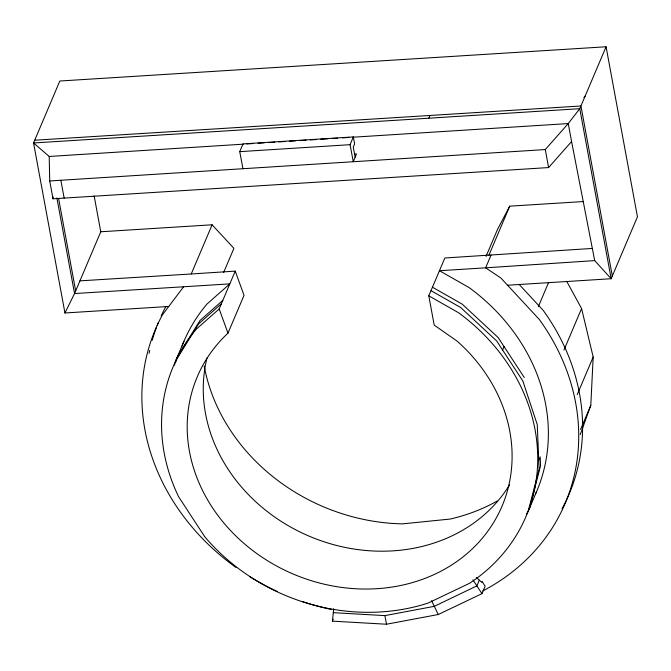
<?xml version="1.0" encoding="UTF-8"?>
<svg xmlns="http://www.w3.org/2000/svg" width="671" height="671" viewBox="0 0 671 671"><rect width="100%" height="100%" fill="white"/><g stroke="black" fill="none" stroke-linecap="round" stroke-linejoin="round"><path stroke-width="1.01" d="M580.239 434.615L590.799 405.351L593.181 357.031L581.581 308.534L566.701 281.317M476.284 577.404L481.703 582.285L482.055 581.463L485.141 586.177L481.963 593.659L438.247 614.51L386.513 624.231L332.413 621.145L333.713 608.798M174.485 365.167L175.525 361.141L183.98 341.229M175.945 361.736L176.985 357.71L199.941 320.562L222.831 300.348M526.517 514.112L528.152 511.453L539.098 469.188L537.278 424.676L522.818 380.952L496.716 341.011L460.734 307.553L430.992 290.644M94.15 195.932L100.759 231.772L74.556 293.554L64.953 312.98L168.748 306.471L183.611 286.769L229.834 283.867L206.936 304.08A191.663 166.819 23 0 0 182.042 346.01M354.414 154.062L356.502 153.927L353.265 161.703L350.077 144.684L353.315 136.909L242.986 143.904L239.748 151.654L242.936 168.681M507.561 285.234L611.164 278.725L637.45 216.817L606.081 46.769L59.828 81.015L33.55 142.965L64.953 312.98M243.456 144.156L49.209 156.46L33.55 142.965L428.819 118.205L429.96 115.471L580.943 105.984L606.081 46.769M79.908 280.864L191.235 273.978L212.111 224.793L233.894 248.345L223.661 272.451M592.359 248.438L444.856 257.983L428.794 295.819L458.536 312.728A191.663 166.819 23 0 1 469.591 583.275L428.006 603.103A191.663 166.819 23 0 1 204.772 536.766L178.662 496.817A191.663 166.819 23 0 1 196.284 329.167L219.182 308.962L235.244 271.126L191.235 273.978M428.794 295.819L434.196 325.091L457.287 341.254A165.544 144.08 23 0 1 471.319 549.784A165.544 144.08 23 0 1 242.005 541.698A165.544 144.08 23 0 1 227.972 333.168L244.034 295.332L235.244 271.126M486.047 256.406L497.471 229.499L509.725 206.165L582.94 201.577M332.413 621.145L333.202 619.274M488.924 255.181L509.725 206.165M491.046 255.089L485.636 267.83L439.446 270.723L469.188 287.641A191.663 166.819 23 0 1 535.366 494.368M502.587 349.994L504.047 346.563M538.368 306.572L548.601 282.466M563.976 350.002L581.581 308.534M479.312 580.138L476.88 585.875L434.288 606.341L384.919 615.617L333.302 612.673M538.738 460.323L540.189 456.892L540.558 465.758L529.612 508.022L528.522 509.792M577.219 394.64L593.181 357.031M528.152 511.453L536.607 491.541M580.566 429.465L590.799 405.351M175.525 361.141L198.49 323.992L221.38 303.778M168.748 306.471L162.39 314.909A222.596 193.734 23 0 0 235.974 567.448M583.904 97.647L585.187 95.995M49.209 156.46L49.721 180.969L545.288 149.558L568.245 123.573L579.761 108.694L580.943 105.984L612.313 276.024M49.721 180.969L53.026 198.801L548.601 167.565L571.591 141.531L568.245 123.573L353.114 137.203M428.819 118.205L579.761 108.694L611.164 278.725L594.691 260.608L485.636 267.83L500.809 277.953L539.308 319.463A222.596 193.734 23 0 1 482.776 590.941M246.584 143.955L252.858 143.56M258.075 143.225L264.34 142.831M268.517 142.562L274.783 142.168M278.96 141.9L285.225 141.506M289.402 141.245L295.668 140.843M299.853 140.583L306.119 140.18M310.296 139.92L316.561 139.518M320.738 139.258L328.044 138.796M332.22 138.528L337.446 138.201M342.663 137.865L348.937 137.471M239.748 151.654L350.077 144.684M34.699 140.222L429.96 115.471M100.759 231.772L212.111 224.793M183.611 286.769L74.556 293.554L56.876 197.945M432.451 287.213L462.185 304.122L498.167 337.58L524.277 377.521M519.195 284.479L543.183 310.346A222.596 193.734 23 0 1 562.072 508.735M472.921 579.828L481.963 593.659M431.57 600.73L438.247 614.51M219.182 308.962L227.972 333.168M571.591 141.531L594.691 260.608M353.315 136.909L354.615 143.879L353.273 147.1L355.152 157.157M60.843 180.264L64.156 198.096M545.288 149.558L548.601 167.565M384.919 615.617L386.513 624.231M58.578 198.331L75.664 290.845M52.984 196.754L53.026 198.801M331.407 609.461A222.596 193.734 23 0 1 302.353 601.484M277.148 591.411A222.596 193.734 23 0 1 249.813 576.691M149.079 353.374A222.596 193.734 23 0 1 149.708 350.346M152.225 340.306A222.596 193.734 23 0 1 156.418 327.44M157.157 325.494A222.596 193.734 23 0 1 158.314 322.592M161.191 315.924A222.596 193.734 23 0 1 165.771 306.689M509.532 484.923A165.544 144.08 23 0 1 310.103 536.565A165.544 144.08 23 0 1 206.995 357.928M497.236 501.011A189.994 165.36 23 0 1 450.182 519.052L402.566 523.866A189.994 165.36 23 0 1 204.177 365.93"/></g></svg>
